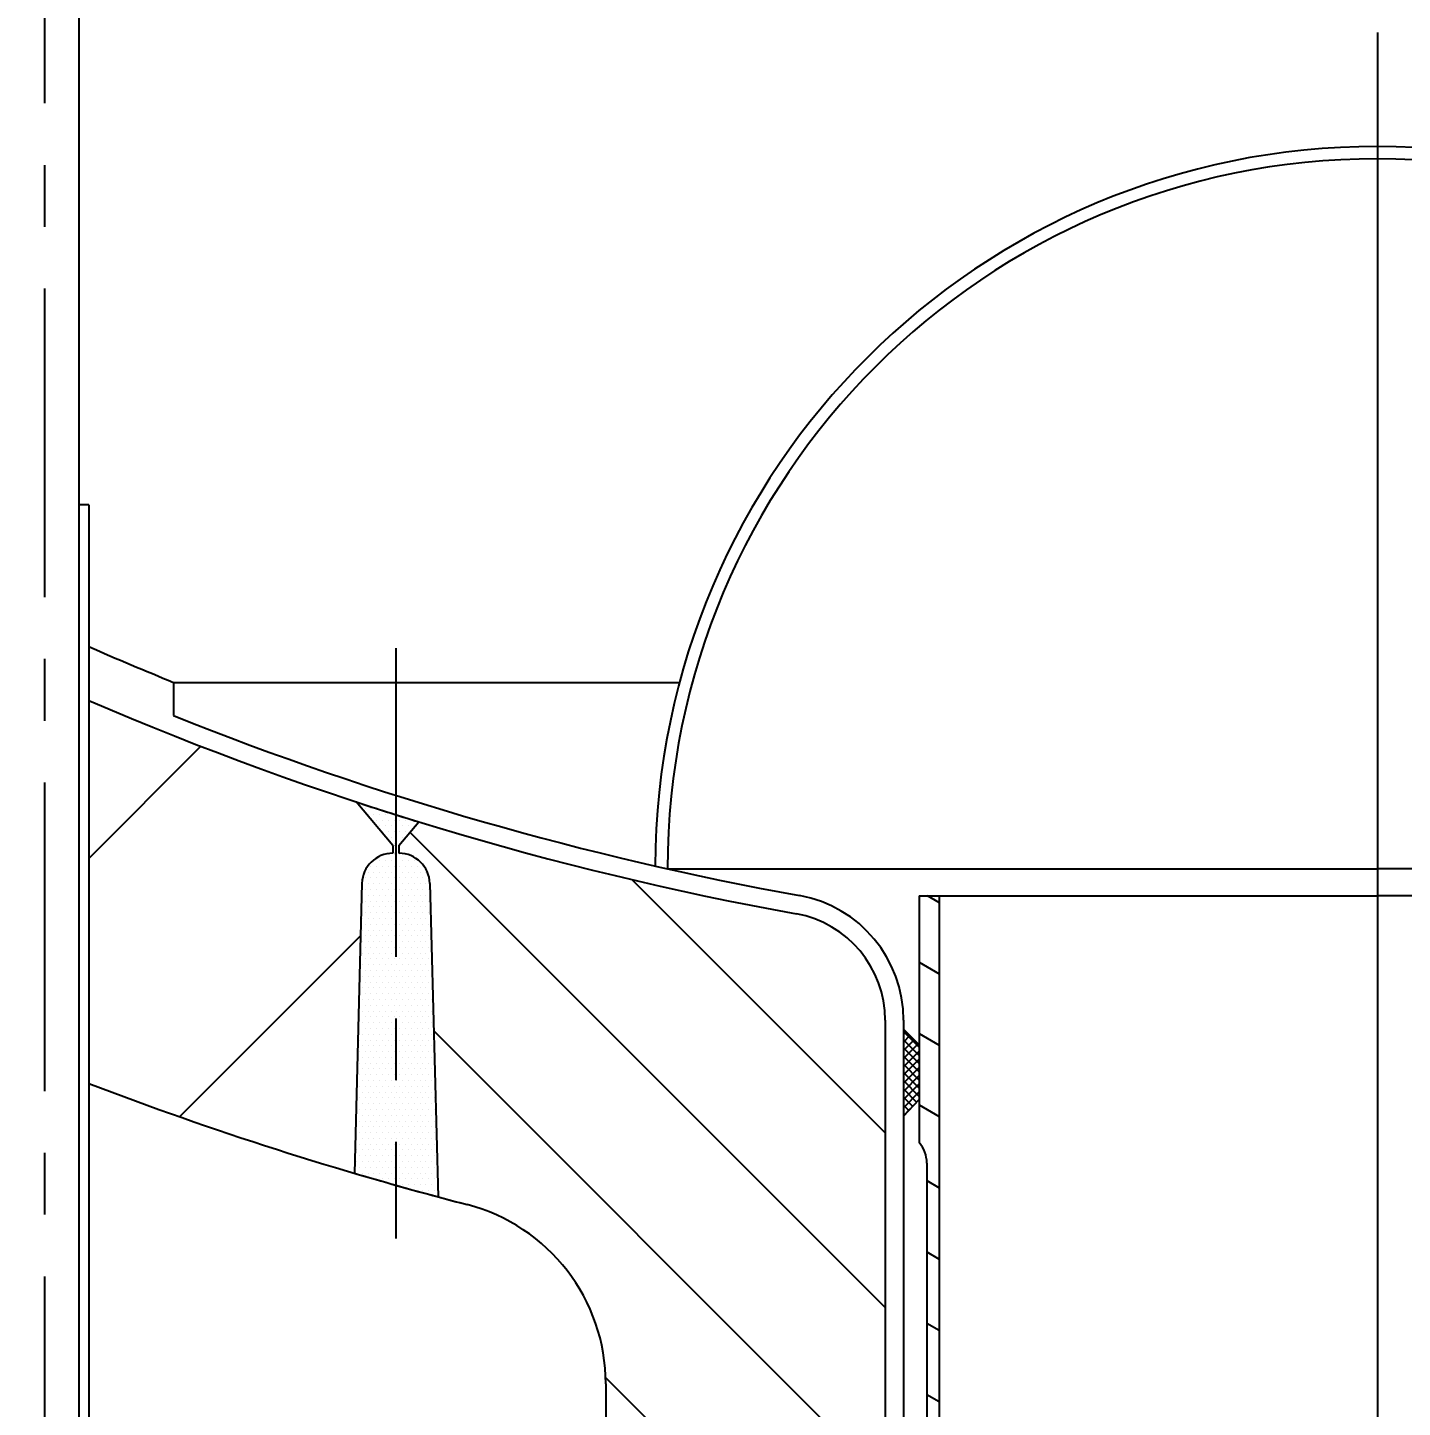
# Model space of a CAD drawing. Extents: x 2963 to 8481, y 2091 to 3069.
# Drawn here: x 3161.47 to 3183.74, y 2374.07 to 2396.42 of the extents above; entities that cross this region are included whole.
import ezdxf

# ---------------------------------------------------------------- set-up
doc = ezdxf.new("R2010")
doc.units = 0
doc.header["$LTSCALE"] = 20
doc.header["$MEASUREMENT"] = 0
doc.linetypes.add('CENTER', pattern=[2, 1.25, -0.25, 0.25, -0.25])
doc.layers.get('0').update_dxf_attribs({"linetype": 'CONTINUOUS'})
for name, color, linetype in [('中心线', 1, 'CENTER'), ('粗实线', 7, 'CONTINUOUS'), ('细实线', 3, 'CONTINUOUS')]:
    doc.layers.add(name, color=color, linetype=linetype)
doc.styles.add('HZ', font='romans.shx', dxfattribs={"width": 0.667, "bigfont": 'hztxt.shx'})
doc.styles.get("Standard").update_dxf_attribs({"font": 'TXT.SHX'})
doc.dimstyles.get("Standard").update_dxf_attribs({"dimtxt": 0.18, "dimasz": 0.18, "dimexe": 0.18, "dimexo": 0.0625, "dimgap": 0.09, "dimtad": 0, "dimtih": 1, "dimtoh": 1, "dimdec": 4, "dimzin": 0, "dimdsep": 46, "dimtxsty": 'Standard', "dimcen": 0.09, "dimadec": 0, "dimazin": 0, "dimtfac": 1, "dimtdec": 4, "dimtofl": 0, "dimtmove": 0, "dimatfit": 3, "dimfxl": 0, "dimtolj": 1, "dimtzin": 0, "dimarcsym": 0})

# ---------------------------------------------------------------- blocks, each defined once
blk = doc.blocks.new('*X0')
at = {"color": 0}
for p, q in [((589.27, -182.36), (594.27, -177.36)), ((594.27, -180.62), (592.23, -178.57)), ((594.27, -177.96), (593.54, -177.23)), ((589.27, -185.01), (594.27, -180.01)), ((589.27, -187.66), (594.27, -182.66)), ((594.27, -185.92), (589.61, -181.25)), ((594.27, -183.27), (590.92, -179.91)), ((594.27, -188.57), (589.27, -183.57)), ((589.27, -190.31), (594.27, -185.31)), ((594.27, -191.22), (589.27, -186.22)), ((589.27, -192.96), (594.27, -187.96)), ((594.27, -193.87), (589.27, -188.87)), ((589.27, -195.61), (594.27, -190.61)), ((594.27, -196.53), (589.27, -191.53)), ((589.27, -198.27), (594.27, -193.27)), ((594.27, -199.18), (589.27, -194.18)), ((590.07, -200.12), (594.27, -195.92)), ((594.27, -201.83), (589.27, -196.83)), ((591.34, -201.5), (594.27, -198.57)), ((594.27, -204.48), (592.01, -202.21)), ((592.62, -202.87), (594.27, -201.22)), ((593.9, -204.25), (594.27, -203.87))]:
    blk.add_line(p, q, dxfattribs=at)
blk = doc.blocks.new('*X1')
at = {"color": 0}
for p, q in [((760.3125, -106.875), (760.3125, -106.875)), ((762.1875, -106.875), (762.1875, -106.875)), ((764.0625, -106.875), (764.0625, -106.875)), ((765.9375, -106.875), (765.9375, -106.875)), ((766.875, -105), (766.875, -105)), ((767.8125, -106.875), (767.8125, -106.875)), ((768.75, -105), (768.75, -105)), ((752.8125, -110.625), (752.8125, -110.625)), ((753.75, -108.75), (753.75, -108.75)), ((754.6875, -110.625), (754.6875, -110.625)), ((755.625, -108.75), (755.625, -108.75)), ((756.5625, -110.625), (756.5625, -110.625)), ((757.5, -108.75), (757.5, -108.75)), ((758.4375, -110.625), (758.4375, -110.625)), ((759.375, -108.75), (759.375, -108.75)), ((760.3125, -110.625), (760.3125, -110.625)), ((761.25, -108.75), (761.25, -108.75)), ((762.1875, -110.625), (762.1875, -110.625)), ((763.125, -108.75), (763.125, -108.75)), ((764.0625, -110.625), (764.0625, -110.625)), ((765, -108.75), (765, -108.75)), ((755.625, -112.5), (755.625, -112.5)), ((756.5625, -114.375), (756.5625, -114.375)), ((757.5, -112.5), (757.5, -112.5)), ((758.4375, -114.375), (758.4375, -114.375)), ((759.375, -112.5), (759.375, -112.5)), ((760.3125, -114.375), (760.3125, -114.375)), ((761.25, -112.5), (761.25, -112.5)), ((763.125, -112.5), (763.125, -112.5)), ((755.625, -120), (755.625, -120)), ((757.5, -116.25), (757.5, -116.25)), ((757.5, -120), (757.5, -120)), ((759.375, -116.25), (759.375, -116.25)), ((759.375, -120), (759.375, -120)), ((761.25, -120), (761.25, -120)), ((750, -123.75), (750, -123.75)), ((751.875, -123.75), (751.875, -123.75)), ((752.8125, -121.875), (752.8125, -121.875)), ((753.75, -123.75), (753.75, -123.75)), ((754.6875, -121.875), (754.6875, -121.875)), ((755.625, -123.75), (755.625, -123.75)), ((756.5625, -121.875), (756.5625, -121.875)), ((757.5, -123.75), (757.5, -123.75)), ((758.4375, -121.875), (758.4375, -121.875)), ((759.375, -123.75), (759.375, -123.75)), ((760.3125, -121.875), (760.3125, -121.875)), ((761.25, -123.75), (761.25, -123.75)), ((762.1875, -121.875), (762.1875, -121.875)), ((763.125, -123.75), (763.125, -123.75)), ((764.0625, -121.875), (764.0625, -121.875)), ((765, -123.75), (765, -123.75)), ((765.9375, -121.875), (765.9375, -121.875)), ((766.875, -123.75), (766.875, -123.75)), ((748.125, -127.5), (748.125, -127.5)), ((749.0625, -125.625), (749.0625, -125.625)), ((749.0625, -129.375), (749.0625, -129.375)), ((750, -127.5), (750, -127.5)), ((750.9375, -125.625), (750.9375, -125.625)), ((750.9375, -129.375), (750.9375, -129.375)), ((751.875, -127.5), (751.875, -127.5)), ((752.8125, -125.625), (752.8125, -125.625)), ((752.8125, -129.375), (752.8125, -129.375)), ((753.75, -127.5), (753.75, -127.5)), ((754.6875, -125.625), (754.6875, -125.625)), ((754.6875, -129.375), (754.6875, -129.375)), ((755.625, -127.5), (755.625, -127.5)), ((756.5625, -125.625), (756.5625, -125.625)), ((756.5625, -129.375), (756.5625, -129.375)), ((757.5, -127.5), (757.5, -127.5)), ((758.4375, -125.625), (758.4375, -125.625)), ((758.4375, -129.375), (758.4375, -129.375)), ((759.375, -127.5), (759.375, -127.5)), ((760.3125, -125.625), (760.3125, -125.625)), ((760.3125, -129.375), (760.3125, -129.375)), ((761.25, -127.5), (761.25, -127.5)), ((762.1875, -125.625), (762.1875, -125.625)), ((762.1875, -129.375), (762.1875, -129.375)), ((763.125, -127.5), (763.125, -127.5)), ((764.0625, -125.625), (764.0625, -125.625)), ((764.0625, -129.375), (764.0625, -129.375)), ((765, -127.5), (765, -127.5)), ((765.9375, -125.625), (765.9375, -125.625)), ((765.9375, -129.375), (765.9375, -129.375)), ((766.875, -127.5), (766.875, -127.5)), ((767.8125, -125.625), (767.8125, -125.625)), ((767.8125, -129.375), (767.8125, -129.375)), ((768.75, -127.5), (768.75, -127.5)), ((769.6875, -129.375), (769.6875, -129.375)), ((748.125, -131.25), (748.125, -131.25)), ((749.0625, -133.125), (749.0625, -133.125)), ((750, -131.25), (750, -131.25)), ((750.9375, -133.125), (750.9375, -133.125)), ((751.875, -131.25), (751.875, -131.25)), ((752.8125, -133.125), (752.8125, -133.125)), ((753.75, -131.25), (753.75, -131.25)), ((754.6875, -133.125), (754.6875, -133.125)), ((755.625, -131.25), (755.625, -131.25)), ((756.5625, -133.125), (756.5625, -133.125)), ((757.5, -131.25), (757.5, -131.25)), ((758.4375, -133.125), (758.4375, -133.125)), ((759.375, -131.25), (759.375, -131.25)), ((760.3125, -133.125), (760.3125, -133.125)), ((761.25, -131.25), (761.25, -131.25)), ((762.1875, -133.125), (762.1875, -133.125)), ((763.125, -131.25), (763.125, -131.25)), ((764.0625, -133.125), (764.0625, -133.125)), ((765, -131.25), (765, -131.25)), ((765.9375, -133.125), (765.9375, -133.125)), ((766.875, -131.25), (766.875, -131.25)), ((767.8125, -133.125), (767.8125, -133.125)), ((768.75, -131.25), (768.75, -131.25)), ((769.6875, -133.125), (769.6875, -133.125)), ((748.125, -135), (748.125, -135)), ((749.0625, -136.875), (749.0625, -136.875)), ((750, -135), (750, -135)), ((750.9375, -136.875), (750.9375, -136.875)), ((751.875, -135), (751.875, -135)), ((752.8125, -136.875), (752.8125, -136.875)), ((753.75, -135), (753.75, -135)), ((754.6875, -136.875), (754.6875, -136.875)), ((755.625, -135), (755.625, -135)), ((756.5625, -136.875), (756.5625, -136.875)), ((757.5, -135), (757.5, -135)), ((758.4375, -136.875), (758.4375, -136.875)), ((759.375, -135), (759.375, -135)), ((760.3125, -136.875), (760.3125, -136.875)), ((761.25, -135), (761.25, -135)), ((762.1875, -136.875), (762.1875, -136.875)), ((763.125, -135), (763.125, -135)), ((764.0625, -136.875), (764.0625, -136.875)), ((765, -135), (765, -135)), ((765.9375, -136.875), (765.9375, -136.875)), ((766.875, -135), (766.875, -135)), ((767.8125, -136.875), (767.8125, -136.875)), ((768.75, -135), (768.75, -135)), ((769.6875, -136.875), (769.6875, -136.875)), ((748.125, -138.75), (748.125, -138.75)), ((748.125, -142.5), (748.125, -142.5)), ((749.0625, -140.625), (749.0625, -140.625)), ((750, -138.75), (750, -138.75)), ((750, -142.5), (750, -142.5)), ((750.9375, -140.625), (750.9375, -140.625)), ((751.875, -138.75), (751.875, -138.75)), ((751.875, -142.5), (751.875, -142.5)), ((752.8125, -140.625), (752.8125, -140.625)), ((753.75, -138.75), (753.75, -138.75)), ((753.75, -142.5), (753.75, -142.5)), ((754.6875, -140.625), (754.6875, -140.625)), ((755.625, -138.75), (755.625, -138.75)), ((755.625, -142.5), (755.625, -142.5)), ((756.5625, -140.625), (756.5625, -140.625)), ((757.5, -138.75), (757.5, -138.75)), ((757.5, -142.5), (757.5, -142.5)), ((758.4375, -140.625), (758.4375, -140.625)), ((759.375, -138.75), (759.375, -138.75)), ((759.375, -142.5), (759.375, -142.5)), ((760.3125, -140.625), (760.3125, -140.625)), ((761.25, -138.75), (761.25, -138.75)), ((761.25, -142.5), (761.25, -142.5)), ((762.1875, -140.625), (762.1875, -140.625)), ((763.125, -138.75), (763.125, -138.75)), ((763.125, -142.5), (763.125, -142.5)), ((764.0625, -140.625), (764.0625, -140.625)), ((765, -138.75), (765, -138.75)), ((765, -142.5), (765, -142.5)), ((765.9375, -140.625), (765.9375, -140.625)), ((766.875, -138.75), (766.875, -138.75)), ((766.875, -142.5), (766.875, -142.5)), ((767.8125, -140.625), (767.8125, -140.625)), ((768.75, -138.75), (768.75, -138.75)), ((768.75, -142.5), (768.75, -142.5)), ((769.6875, -140.625), (769.6875, -140.625)), ((748.125, -146.25), (748.125, -146.25)), ((749.0625, -144.375), (749.0625, -144.375)), ((750, -146.25), (750, -146.25)), ((750.9375, -144.375), (750.9375, -144.375)), ((751.875, -146.25), (751.875, -146.25)), ((752.8125, -144.375), (752.8125, -144.375)), ((753.75, -146.25), (753.75, -146.25)), ((754.6875, -144.375), (754.6875, -144.375)), ((755.625, -146.25), (755.625, -146.25)), ((756.5625, -144.375), (756.5625, -144.375)), ((757.5, -146.25), (757.5, -146.25)), ((758.4375, -144.375), (758.4375, -144.375)), ((759.375, -146.25), (759.375, -146.25)), ((760.3125, -144.375), (760.3125, -144.375)), ((761.25, -146.25), (761.25, -146.25)), ((762.1875, -144.375), (762.1875, -144.375)), ((763.125, -146.25), (763.125, -146.25)), ((764.0625, -144.375), (764.0625, -144.375)), ((765, -146.25), (765, -146.25)), ((765.9375, -144.375), (765.9375, -144.375)), ((766.875, -146.25), (766.875, -146.25)), ((767.8125, -144.375), (767.8125, -144.375)), ((768.75, -146.25), (768.75, -146.25)), ((769.6875, -144.375), (769.6875, -144.375)), ((747.1875, -151.875), (747.1875, -151.875)), ((748.125, -150), (748.125, -150)), ((749.0625, -148.125), (749.0625, -148.125)), ((749.0625, -151.875), (749.0625, -151.875)), ((750, -150), (750, -150)), ((750.9375, -148.125), (750.9375, -148.125)), ((750.9375, -151.875), (750.9375, -151.875)), ((751.875, -150), (751.875, -150)), ((752.8125, -148.125), (752.8125, -148.125)), ((752.8125, -151.875), (752.8125, -151.875)), ((753.75, -150), (753.75, -150)), ((754.6875, -148.125), (754.6875, -148.125)), ((754.6875, -151.875), (754.6875, -151.875)), ((755.625, -150), (755.625, -150)), ((756.5625, -148.125), (756.5625, -148.125)), ((756.5625, -151.875), (756.5625, -151.875)), ((757.5, -150), (757.5, -150)), ((758.4375, -148.125), (758.4375, -148.125)), ((758.4375, -151.875), (758.4375, -151.875)), ((759.375, -150), (759.375, -150)), ((760.3125, -148.125), (760.3125, -148.125)), ((760.3125, -151.875), (760.3125, -151.875)), ((761.25, -150), (761.25, -150)), ((762.1875, -148.125), (762.1875, -148.125)), ((762.1875, -151.875), (762.1875, -151.875)), ((763.125, -150), (763.125, -150)), ((764.0625, -148.125), (764.0625, -148.125)), ((764.0625, -151.875), (764.0625, -151.875)), ((765, -150), (765, -150)), ((765.9375, -148.125), (765.9375, -148.125)), ((765.9375, -151.875), (765.9375, -151.875)), ((766.875, -150), (766.875, -150)), ((767.8125, -148.125), (767.8125, -148.125)), ((767.8125, -151.875), (767.8125, -151.875)), ((768.75, -150), (768.75, -150)), ((769.6875, -148.125), (769.6875, -148.125)), ((769.6875, -151.875), (769.6875, -151.875)), ((747.1875, -155.625), (747.1875, -155.625)), ((748.125, -153.75), (748.125, -153.75)), ((749.0625, -155.625), (749.0625, -155.625)), ((750, -153.75), (750, -153.75)), ((750.9375, -155.625), (750.9375, -155.625)), ((751.875, -153.75), (751.875, -153.75)), ((752.8125, -155.625), (752.8125, -155.625)), ((753.75, -153.75), (753.75, -153.75)), ((754.6875, -155.625), (754.6875, -155.625)), ((755.625, -153.75), (755.625, -153.75)), ((756.5625, -155.625), (756.5625, -155.625)), ((757.5, -153.75), (757.5, -153.75)), ((758.4375, -155.625), (758.4375, -155.625)), ((759.375, -153.75), (759.375, -153.75)), ((760.3125, -155.625), (760.3125, -155.625)), ((761.25, -153.75), (761.25, -153.75)), ((762.1875, -155.625), (762.1875, -155.625)), ((763.125, -153.75), (763.125, -153.75)), ((764.0625, -155.625), (764.0625, -155.625)), ((765, -153.75), (765, -153.75)), ((765.9375, -155.625), (765.9375, -155.625)), ((766.875, -153.75), (766.875, -153.75)), ((767.8125, -155.625), (767.8125, -155.625)), ((768.75, -153.75), (768.75, -153.75)), ((769.6875, -155.625), (769.6875, -155.625)), ((747.1875, -159.375), (747.1875, -159.375)), ((748.125, -157.5), (748.125, -157.5)), ((749.0625, -159.375), (749.0625, -159.375)), ((750, -157.5), (750, -157.5)), ((750.9375, -159.375), (750.9375, -159.375)), ((751.875, -157.5), (751.875, -157.5)), ((752.8125, -159.375), (752.8125, -159.375)), ((753.75, -157.5), (753.75, -157.5)), ((754.6875, -159.375), (754.6875, -159.375)), ((755.625, -157.5), (755.625, -157.5)), ((756.5625, -159.375), (756.5625, -159.375)), ((757.5, -157.5), (757.5, -157.5)), ((758.4375, -159.375), (758.4375, -159.375)), ((759.375, -157.5), (759.375, -157.5)), ((760.3125, -159.375), (760.3125, -159.375)), ((761.25, -157.5), (761.25, -157.5)), ((762.1875, -159.375), (762.1875, -159.375)), ((763.125, -157.5), (763.125, -157.5)), ((764.0625, -159.375), (764.0625, -159.375)), ((765, -157.5), (765, -157.5)), ((765.9375, -159.375), (765.9375, -159.375)), ((766.875, -157.5), (766.875, -157.5)), ((767.8125, -159.375), (767.8125, -159.375)), ((768.75, -157.5), (768.75, -157.5)), ((769.6875, -159.375), (769.6875, -159.375)), ((747.1875, -163.125), (747.1875, -163.125)), ((748.125, -161.25), (748.125, -161.25)), ((748.125, -165), (748.125, -165)), ((749.0625, -163.125), (749.0625, -163.125)), ((750, -161.25), (750, -161.25)), ((750, -165), (750, -165)), ((750.9375, -163.125), (750.9375, -163.125)), ((751.875, -161.25), (751.875, -161.25)), ((751.875, -165), (751.875, -165)), ((752.8125, -163.125), (752.8125, -163.125)), ((753.75, -161.25), (753.75, -161.25)), ((753.75, -165), (753.75, -165)), ((754.6875, -163.125), (754.6875, -163.125)), ((755.625, -161.25), (755.625, -161.25)), ((755.625, -165), (755.625, -165)), ((756.5625, -163.125), (756.5625, -163.125)), ((757.5, -161.25), (757.5, -161.25)), ((757.5, -165), (757.5, -165)), ((758.4375, -163.125), (758.4375, -163.125)), ((759.375, -161.25), (759.375, -161.25)), ((759.375, -165), (759.375, -165)), ((760.3125, -163.125), (760.3125, -163.125)), ((761.25, -161.25), (761.25, -161.25)), ((761.25, -165), (761.25, -165)), ((762.1875, -163.125), (762.1875, -163.125)), ((763.125, -161.25), (763.125, -161.25)), ((763.125, -165), (763.125, -165)), ((764.0625, -163.125), (764.0625, -163.125)), ((765, -161.25), (765, -161.25)), ((765, -165), (765, -165)), ((765.9375, -163.125), (765.9375, -163.125)), ((766.875, -161.25), (766.875, -161.25)), ((766.875, -165), (766.875, -165)), ((767.8125, -163.125), (767.8125, -163.125)), ((768.75, -161.25), (768.75, -161.25)), ((768.75, -165), (768.75, -165)), ((769.6875, -163.125), (769.6875, -163.125)), ((770.625, -165), (770.625, -165)), ((747.1875, -166.875), (747.1875, -166.875)), ((748.125, -168.75), (748.125, -168.75)), ((749.0625, -166.875), (749.0625, -166.875)), ((750, -168.75), (750, -168.75)), ((750.9375, -166.875), (750.9375, -166.875)), ((751.875, -168.75), (751.875, -168.75)), ((752.8125, -166.875), (752.8125, -166.875)), ((753.75, -168.75), (753.75, -168.75)), ((754.6875, -166.875), (754.6875, -166.875)), ((755.625, -168.75), (755.625, -168.75)), ((756.5625, -166.875), (756.5625, -166.875)), ((757.5, -168.75), (757.5, -168.75)), ((758.4375, -166.875), (758.4375, -166.875)), ((759.375, -168.75), (759.375, -168.75)), ((760.3125, -166.875), (760.3125, -166.875)), ((761.25, -168.75), (761.25, -168.75)), ((762.1875, -166.875), (762.1875, -166.875)), ((763.125, -168.75), (763.125, -168.75)), ((764.0625, -166.875), (764.0625, -166.875)), ((765, -168.75), (765, -168.75)), ((765.9375, -166.875), (765.9375, -166.875)), ((766.875, -168.75), (766.875, -168.75)), ((767.8125, -166.875), (767.8125, -166.875)), ((768.75, -168.75), (768.75, -168.75)), ((769.6875, -166.875), (769.6875, -166.875)), ((770.625, -168.75), (770.625, -168.75)), ((747.1875, -170.625), (747.1875, -170.625)), ((748.125, -172.5), (748.125, -172.5)), ((749.0625, -170.625), (749.0625, -170.625)), ((750, -172.5), (750, -172.5)), ((750.9375, -170.625), (750.9375, -170.625)), ((751.875, -172.5), (751.875, -172.5)), ((752.8125, -170.625), (752.8125, -170.625)), ((753.75, -172.5), (753.75, -172.5)), ((754.6875, -170.625), (754.6875, -170.625)), ((755.625, -172.5), (755.625, -172.5)), ((756.5625, -170.625), (756.5625, -170.625)), ((757.5, -172.5), (757.5, -172.5)), ((758.4375, -170.625), (758.4375, -170.625)), ((759.375, -172.5), (759.375, -172.5)), ((760.3125, -170.625), (760.3125, -170.625)), ((761.25, -172.5), (761.25, -172.5)), ((762.1875, -170.625), (762.1875, -170.625)), ((763.125, -172.5), (763.125, -172.5)), ((764.0625, -170.625), (764.0625, -170.625)), ((765, -172.5), (765, -172.5)), ((765.9375, -170.625), (765.9375, -170.625)), ((766.875, -172.5), (766.875, -172.5)), ((767.8125, -170.625), (767.8125, -170.625)), ((768.75, -172.5), (768.75, -172.5)), ((769.6875, -170.625), (769.6875, -170.625)), ((770.625, -172.5), (770.625, -172.5)), ((747.1875, -174.375), (747.1875, -174.375)), ((747.1875, -178.125), (747.1875, -178.125)), ((748.125, -176.25), (748.125, -176.25)), ((749.0625, -174.375), (749.0625, -174.375)), ((749.0625, -178.125), (749.0625, -178.125)), ((750, -176.25), (750, -176.25)), ((750.9375, -174.375), (750.9375, -174.375)), ((750.9375, -178.125), (750.9375, -178.125)), ((751.875, -176.25), (751.875, -176.25)), ((752.8125, -174.375), (752.8125, -174.375)), ((752.8125, -178.125), (752.8125, -178.125)), ((753.75, -176.25), (753.75, -176.25)), ((754.6875, -174.375), (754.6875, -174.375)), ((754.6875, -178.125), (754.6875, -178.125)), ((755.625, -176.25), (755.625, -176.25)), ((756.5625, -174.375), (756.5625, -174.375)), ((756.5625, -178.125), (756.5625, -178.125)), ((757.5, -176.25), (757.5, -176.25)), ((758.4375, -174.375), (758.4375, -174.375)), ((758.4375, -178.125), (758.4375, -178.125)), ((759.375, -176.25), (759.375, -176.25)), ((760.3125, -174.375), (760.3125, -174.375)), ((760.3125, -178.125), (760.3125, -178.125)), ((761.25, -176.25), (761.25, -176.25)), ((762.1875, -174.375), (762.1875, -174.375)), ((762.1875, -178.125), (762.1875, -178.125)), ((763.125, -176.25), (763.125, -176.25)), ((764.0625, -174.375), (764.0625, -174.375)), ((764.0625, -178.125), (764.0625, -178.125)), ((765, -176.25), (765, -176.25)), ((765.9375, -174.375), (765.9375, -174.375)), ((765.9375, -178.125), (765.9375, -178.125)), ((766.875, -176.25), (766.875, -176.25)), ((767.8125, -174.375), (767.8125, -174.375)), ((767.8125, -178.125), (767.8125, -178.125)), ((768.75, -176.25), (768.75, -176.25)), ((769.6875, -174.375), (769.6875, -174.375)), ((769.6875, -178.125), (769.6875, -178.125)), ((770.625, -176.25), (770.625, -176.25)), ((747.1875, -181.875), (747.1875, -181.875)), ((748.125, -180), (748.125, -180)), ((749.0625, -181.875), (749.0625, -181.875)), ((750, -180), (750, -180)), ((750.9375, -181.875), (750.9375, -181.875)), ((751.875, -180), (751.875, -180)), ((752.8125, -181.875), (752.8125, -181.875)), ((753.75, -180), (753.75, -180)), ((754.6875, -181.875), (754.6875, -181.875)), ((755.625, -180), (755.625, -180)), ((756.5625, -181.875), (756.5625, -181.875)), ((757.5, -180), (757.5, -180)), ((758.4375, -181.875), (758.4375, -181.875)), ((759.375, -180), (759.375, -180)), ((760.3125, -181.875), (760.3125, -181.875)), ((761.25, -180), (761.25, -180)), ((762.1875, -181.875), (762.1875, -181.875)), ((763.125, -180), (763.125, -180)), ((764.0625, -181.875), (764.0625, -181.875)), ((765, -180), (765, -180)), ((765.9375, -181.875), (765.9375, -181.875)), ((766.875, -180), (766.875, -180)), ((767.8125, -181.875), (767.8125, -181.875)), ((768.75, -180), (768.75, -180)), ((769.6875, -181.875), (769.6875, -181.875)), ((770.625, -180), (770.625, -180)), ((747.1875, -185.625), (747.1875, -185.625)), ((748.125, -183.75), (748.125, -183.75)), ((748.125, -187.5), (748.125, -187.5)), ((749.0625, -185.625), (749.0625, -185.625)), ((750, -183.75), (750, -183.75)), ((750, -187.5), (750, -187.5)), ((750.9375, -185.625), (750.9375, -185.625)), ((751.875, -183.75), (751.875, -183.75)), ((751.875, -187.5), (751.875, -187.5)), ((752.8125, -185.625), (752.8125, -185.625)), ((753.75, -183.75), (753.75, -183.75)), ((753.75, -187.5), (753.75, -187.5)), ((754.6875, -185.625), (754.6875, -185.625)), ((755.625, -183.75), (755.625, -183.75)), ((755.625, -187.5), (755.625, -187.5)), ((756.5625, -185.625), (756.5625, -185.625)), ((757.5, -183.75), (757.5, -183.75)), ((757.5, -187.5), (757.5, -187.5)), ((758.4375, -185.625), (758.4375, -185.625)), ((759.375, -183.75), (759.375, -183.75)), ((759.375, -187.5), (759.375, -187.5)), ((760.3125, -185.625), (760.3125, -185.625)), ((761.25, -183.75), (761.25, -183.75)), ((761.25, -187.5), (761.25, -187.5)), ((762.1875, -185.625), (762.1875, -185.625)), ((763.125, -183.75), (763.125, -183.75)), ((763.125, -187.5), (763.125, -187.5)), ((764.0625, -185.625), (764.0625, -185.625)), ((765, -183.75), (765, -183.75)), ((765, -187.5), (765, -187.5)), ((765.9375, -185.625), (765.9375, -185.625)), ((766.875, -183.75), (766.875, -183.75)), ((766.875, -187.5), (766.875, -187.5)), ((767.8125, -185.625), (767.8125, -185.625)), ((768.75, -183.75), (768.75, -183.75)), ((768.75, -187.5), (768.75, -187.5)), ((769.6875, -185.625), (769.6875, -185.625)), ((770.625, -183.75), (770.625, -183.75)), ((770.625, -187.5), (770.625, -187.5)), ((746.25, -191.25), (746.25, -191.25)), ((747.1875, -189.375), (747.1875, -189.375)), ((748.125, -191.25), (748.125, -191.25)), ((749.0625, -189.375), (749.0625, -189.375)), ((750, -191.25), (750, -191.25)), ((750.9375, -189.375), (750.9375, -189.375)), ((751.875, -191.25), (751.875, -191.25)), ((752.8125, -189.375), (752.8125, -189.375)), ((753.75, -191.25), (753.75, -191.25)), ((754.6875, -189.375), (754.6875, -189.375)), ((755.625, -191.25), (755.625, -191.25)), ((756.5625, -189.375), (756.5625, -189.375)), ((757.5, -191.25), (757.5, -191.25)), ((758.4375, -189.375), (758.4375, -189.375)), ((759.375, -191.25), (759.375, -191.25)), ((760.3125, -189.375), (760.3125, -189.375)), ((761.25, -191.25), (761.25, -191.25)), ((762.1875, -189.375), (762.1875, -189.375)), ((763.125, -191.25), (763.125, -191.25)), ((764.0625, -189.375), (764.0625, -189.375)), ((765, -191.25), (765, -191.25)), ((765.9375, -189.375), (765.9375, -189.375)), ((766.875, -191.25), (766.875, -191.25)), ((767.8125, -189.375), (767.8125, -189.375)), ((768.75, -191.25), (768.75, -191.25)), ((769.6875, -189.375), (769.6875, -189.375)), ((770.625, -191.25), (770.625, -191.25)), ((746.25, -195), (746.25, -195)), ((747.1875, -193.125), (747.1875, -193.125)), ((748.125, -195), (748.125, -195)), ((749.0625, -193.125), (749.0625, -193.125)), ((750, -195), (750, -195)), ((750.9375, -193.125), (750.9375, -193.125)), ((751.875, -195), (751.875, -195)), ((752.8125, -193.125), (752.8125, -193.125)), ((753.75, -195), (753.75, -195)), ((754.6875, -193.125), (754.6875, -193.125)), ((755.625, -195), (755.625, -195)), ((756.5625, -193.125), (756.5625, -193.125)), ((757.5, -195), (757.5, -195)), ((758.4375, -193.125), (758.4375, -193.125)), ((759.375, -195), (759.375, -195)), ((760.3125, -193.125), (760.3125, -193.125)), ((761.25, -195), (761.25, -195)), ((762.1875, -193.125), (762.1875, -193.125)), ((763.125, -195), (763.125, -195)), ((764.0625, -193.125), (764.0625, -193.125)), ((765, -195), (765, -195)), ((765.9375, -193.125), (765.9375, -193.125)), ((766.875, -195), (766.875, -195)), ((767.8125, -193.125), (767.8125, -193.125)), ((768.75, -195), (768.75, -195)), ((769.6875, -193.125), (769.6875, -193.125)), ((770.625, -195), (770.625, -195)), ((746.25, -198.75), (746.25, -198.75)), ((747.1875, -196.875), (747.1875, -196.875)), ((747.1875, -200.625), (747.1875, -200.625)), ((748.125, -198.75), (748.125, -198.75)), ((749.0625, -196.875), (749.0625, -196.875)), ((749.0625, -200.625), (749.0625, -200.625)), ((750, -198.75), (750, -198.75)), ((750.9375, -196.875), (750.9375, -196.875)), ((750.9375, -200.625), (750.9375, -200.625)), ((751.875, -198.75), (751.875, -198.75)), ((752.8125, -196.875), (752.8125, -196.875)), ((752.8125, -200.625), (752.8125, -200.625)), ((753.75, -198.75), (753.75, -198.75)), ((754.6875, -196.875), (754.6875, -196.875)), ((754.6875, -200.625), (754.6875, -200.625)), ((755.625, -198.75), (755.625, -198.75)), ((756.5625, -196.875), (756.5625, -196.875)), ((756.5625, -200.625), (756.5625, -200.625)), ((757.5, -198.75), (757.5, -198.75)), ((758.4375, -196.875), (758.4375, -196.875)), ((758.4375, -200.625), (758.4375, -200.625)), ((759.375, -198.75), (759.375, -198.75)), ((760.3125, -196.875), (760.3125, -196.875)), ((760.3125, -200.625), (760.3125, -200.625)), ((761.25, -198.75), (761.25, -198.75)), ((762.1875, -196.875), (762.1875, -196.875)), ((762.1875, -200.625), (762.1875, -200.625)), ((763.125, -198.75), (763.125, -198.75)), ((764.0625, -196.875), (764.0625, -196.875)), ((764.0625, -200.625), (764.0625, -200.625)), ((765, -198.75), (765, -198.75)), ((765.9375, -196.875), (765.9375, -196.875)), ((765.9375, -200.625), (765.9375, -200.625)), ((766.875, -198.75), (766.875, -198.75)), ((767.8125, -196.875), (767.8125, -196.875)), ((767.8125, -200.625), (767.8125, -200.625)), ((768.75, -198.75), (768.75, -198.75)), ((769.6875, -196.875), (769.6875, -196.875)), ((769.6875, -200.625), (769.6875, -200.625)), ((770.625, -198.75), (770.625, -198.75)), ((771.5625, -200.625), (771.5625, -200.625)), ((746.25, -202.5), (746.25, -202.5)), ((747.1875, -204.375), (747.1875, -204.375)), ((748.125, -202.5), (748.125, -202.5)), ((749.0625, -204.375), (749.0625, -204.375)), ((750, -202.5), (750, -202.5)), ((750.9375, -204.375), (750.9375, -204.375)), ((751.875, -202.5), (751.875, -202.5)), ((752.8125, -204.375), (752.8125, -204.375)), ((753.75, -202.5), (753.75, -202.5)), ((754.6875, -204.375), (754.6875, -204.375)), ((755.625, -202.5), (755.625, -202.5)), ((756.5625, -204.375), (756.5625, -204.375)), ((757.5, -202.5), (757.5, -202.5)), ((758.4375, -204.375), (758.4375, -204.375)), ((759.375, -202.5), (759.375, -202.5)), ((760.3125, -204.375), (760.3125, -204.375)), ((761.25, -202.5), (761.25, -202.5)), ((762.1875, -204.375), (762.1875, -204.375)), ((763.125, -202.5), (763.125, -202.5)), ((764.0625, -204.375), (764.0625, -204.375)), ((765, -202.5), (765, -202.5)), ((765.9375, -204.375), (765.9375, -204.375)), ((766.875, -202.5), (766.875, -202.5)), ((767.8125, -204.375), (767.8125, -204.375)), ((768.75, -202.5), (768.75, -202.5)), ((769.6875, -204.375), (769.6875, -204.375)), ((770.625, -202.5), (770.625, -202.5)), ((771.5625, -204.375), (771.5625, -204.375)), ((746.25, -206.25), (746.25, -206.25)), ((746.25, -210), (746.25, -210)), ((747.1875, -208.125), (747.1875, -208.125)), ((748.125, -206.25), (748.125, -206.25)), ((748.125, -210), (748.125, -210)), ((749.0625, -208.125), (749.0625, -208.125)), ((750, -206.25), (750, -206.25)), ((750, -210), (750, -210)), ((750.9375, -208.125), (750.9375, -208.125)), ((751.875, -206.25), (751.875, -206.25)), ((751.875, -210), (751.875, -210)), ((752.8125, -208.125), (752.8125, -208.125)), ((753.75, -206.25), (753.75, -206.25)), ((753.75, -210), (753.75, -210)), ((754.6875, -208.125), (754.6875, -208.125)), ((755.625, -206.25), (755.625, -206.25)), ((755.625, -210), (755.625, -210)), ((756.5625, -208.125), (756.5625, -208.125)), ((757.5, -206.25), (757.5, -206.25)), ((757.5, -210), (757.5, -210)), ((758.4375, -208.125), (758.4375, -208.125)), ((759.375, -206.25), (759.375, -206.25)), ((759.375, -210), (759.375, -210)), ((760.3125, -208.125), (760.3125, -208.125)), ((761.25, -206.25), (761.25, -206.25)), ((761.25, -210), (761.25, -210)), ((762.1875, -208.125), (762.1875, -208.125)), ((763.125, -206.25), (763.125, -206.25)), ((763.125, -210), (763.125, -210)), ((764.0625, -208.125), (764.0625, -208.125)), ((765, -206.25), (765, -206.25)), ((765, -210), (765, -210)), ((765.9375, -208.125), (765.9375, -208.125)), ((766.875, -206.25), (766.875, -206.25)), ((766.875, -210), (766.875, -210)), ((767.8125, -208.125), (767.8125, -208.125)), ((768.75, -206.25), (768.75, -206.25)), ((768.75, -210), (768.75, -210)), ((769.6875, -208.125), (769.6875, -208.125)), ((770.625, -206.25), (770.625, -206.25)), ((770.625, -210), (770.625, -210)), ((771.5625, -208.125), (771.5625, -208.125)), ((746.25, -213.75), (746.25, -213.75)), ((747.1875, -211.875), (747.1875, -211.875)), ((748.125, -213.75), (748.125, -213.75)), ((749.0625, -211.875), (749.0625, -211.875)), ((750, -213.75), (750, -213.75)), ((750.9375, -211.875), (750.9375, -211.875)), ((751.875, -213.75), (751.875, -213.75)), ((752.8125, -211.875), (752.8125, -211.875)), ((753.75, -213.75), (753.75, -213.75)), ((754.6875, -211.875), (754.6875, -211.875)), ((755.625, -213.75), (755.625, -213.75)), ((756.5625, -211.875), (756.5625, -211.875)), ((757.5, -213.75), (757.5, -213.75)), ((758.4375, -211.875), (758.4375, -211.875)), ((759.375, -213.75), (759.375, -213.75)), ((760.3125, -211.875), (760.3125, -211.875)), ((761.25, -213.75), (761.25, -213.75)), ((762.1875, -211.875), (762.1875, -211.875)), ((763.125, -213.75), (763.125, -213.75)), ((764.0625, -211.875), (764.0625, -211.875)), ((765, -213.75), (765, -213.75)), ((765.9375, -211.875), (765.9375, -211.875)), ((766.875, -213.75), (766.875, -213.75)), ((767.8125, -211.875), (767.8125, -211.875)), ((768.75, -213.75), (768.75, -213.75)), ((769.6875, -211.875), (769.6875, -211.875)), ((770.625, -213.75), (770.625, -213.75)), ((771.5625, -211.875), (771.5625, -211.875)), ((746.25, -217.5), (746.25, -217.5)), ((747.1875, -215.625), (747.1875, -215.625)), ((748.125, -217.5), (748.125, -217.5)), ((749.0625, -215.625), (749.0625, -215.625)), ((750, -217.5), (750, -217.5)), ((750.9375, -215.625), (750.9375, -215.625)), ((751.875, -217.5), (751.875, -217.5)), ((752.8125, -215.625), (752.8125, -215.625)), ((753.75, -217.5), (753.75, -217.5)), ((754.6875, -215.625), (754.6875, -215.625)), ((755.625, -217.5), (755.625, -217.5)), ((756.5625, -215.625), (756.5625, -215.625)), ((757.5, -217.5), (757.5, -217.5)), ((758.4375, -215.625), (758.4375, -215.625)), ((759.375, -217.5), (759.375, -217.5)), ((760.3125, -215.625), (760.3125, -215.625)), ((761.25, -217.5), (761.25, -217.5)), ((762.1875, -215.625), (762.1875, -215.625)), ((763.125, -217.5), (763.125, -217.5)), ((764.0625, -215.625), (764.0625, -215.625)), ((765, -217.5), (765, -217.5)), ((765.9375, -215.625), (765.9375, -215.625)), ((766.875, -217.5), (766.875, -217.5)), ((767.8125, -215.625), (767.8125, -215.625)), ((768.75, -217.5), (768.75, -217.5)), ((769.6875, -215.625), (769.6875, -215.625)), ((770.625, -217.5), (770.625, -217.5)), ((771.5625, -215.625), (771.5625, -215.625)), ((746.25, -221.25), (746.25, -221.25)), ((747.1875, -219.375), (747.1875, -219.375)), ((747.1875, -223.125), (747.1875, -223.125)), ((748.125, -221.25), (748.125, -221.25)), ((749.0625, -219.375), (749.0625, -219.375)), ((749.0625, -223.125), (749.0625, -223.125)), ((750, -221.25), (750, -221.25)), ((750.9375, -219.375), (750.9375, -219.375)), ((750.9375, -223.125), (750.9375, -223.125)), ((751.875, -221.25), (751.875, -221.25)), ((752.8125, -219.375), (752.8125, -219.375)), ((752.8125, -223.125), (752.8125, -223.125)), ((753.75, -221.25), (753.75, -221.25)), ((754.6875, -219.375), (754.6875, -219.375)), ((754.6875, -223.125), (754.6875, -223.125)), ((755.625, -221.25), (755.625, -221.25)), ((756.5625, -219.375), (756.5625, -219.375)), ((756.5625, -223.125), (756.5625, -223.125)), ((757.5, -221.25), (757.5, -221.25)), ((758.4375, -219.375), (758.4375, -219.375)), ((758.4375, -223.125), (758.4375, -223.125)), ((759.375, -221.25), (759.375, -221.25)), ((760.3125, -219.375), (760.3125, -219.375)), ((760.3125, -223.125), (760.3125, -223.125)), ((761.25, -221.25), (761.25, -221.25)), ((762.1875, -219.375), (762.1875, -219.375)), ((762.1875, -223.125), (762.1875, -223.125)), ((763.125, -221.25), (763.125, -221.25)), ((764.0625, -219.375), (764.0625, -219.375)), ((764.0625, -223.125), (764.0625, -223.125)), ((765, -221.25), (765, -221.25)), ((765.9375, -219.375), (765.9375, -219.375)), ((765.9375, -223.125), (765.9375, -223.125)), ((766.875, -221.25), (766.875, -221.25)), ((767.8125, -219.375), (767.8125, -219.375)), ((767.8125, -223.125), (767.8125, -223.125)), ((768.75, -221.25), (768.75, -221.25)), ((769.6875, -219.375), (769.6875, -219.375)), ((769.6875, -223.125), (769.6875, -223.125)), ((770.625, -221.25), (770.625, -221.25)), ((771.5625, -219.375), (771.5625, -219.375)), ((771.5625, -223.125), (771.5625, -223.125)), ((745.3125, -226.875), (745.3125, -226.875)), ((746.25, -225), (746.25, -225)), ((747.1875, -226.875), (747.1875, -226.875)), ((748.125, -225), (748.125, -225)), ((749.0625, -226.875), (749.0625, -226.875)), ((750, -225), (750, -225)), ((750.9375, -226.875), (750.9375, -226.875)), ((751.875, -225), (751.875, -225)), ((752.8125, -226.875), (752.8125, -226.875)), ((753.75, -225), (753.75, -225)), ((754.6875, -226.875), (754.6875, -226.875)), ((755.625, -225), (755.625, -225)), ((756.5625, -226.875), (756.5625, -226.875)), ((757.5, -225), (757.5, -225)), ((758.4375, -226.875), (758.4375, -226.875)), ((759.375, -225), (759.375, -225)), ((761.25, -225), (761.25, -225)), ((763.125, -225), (763.125, -225)), ((765, -225), (765, -225)), ((745.3125, -230.625), (745.3125, -230.625)), ((746.25, -228.75), (746.25, -228.75)), ((748.125, -228.75), (748.125, -228.75)), ((750, -228.75), (750, -228.75)), ((751.875, -228.75), (751.875, -228.75))]:
    blk.add_line(p, q, dxfattribs=at)
blk = doc.blocks.new('*X13')
at = {"color": 0}
for p, q in [((2530.044, 2382.966), (2531.861, 2384.783)), ((2531.516, 2378.781), (2534.447, 2381.712))]:
    blk.add_line(p, q, dxfattribs=at)
blk = doc.blocks.new('*X36')
at = {"color": 0}
for p, q in [((2542.944, 2375.69), (2535.248, 2383.387)), ((2542.944, 2378.519), (2538.84, 2382.623)), ((2542.944, 2372.862), (2535.632, 2380.175)), ((2542.944, 2370.034), (2538.417, 2374.56)), ((2542.944, 2367.205), (2538.419, 2371.73)), ((2542.944, 2364.377), (2539.577, 2367.744))]:
    blk.add_line(p, q, dxfattribs=at)
blk = doc.blocks.new('*X43')
at = {"color": 0}
for p, q in [((2543.627, 2382.363), (2543.819, 2382.252)), ((2558.019, 2382.136), (2558.344, 2381.948)), ((2543.494, 2381.284), (2543.819, 2381.097)), ((2558.019, 2380.981), (2558.344, 2380.794)), ((2543.494, 2380.13), (2543.819, 2379.942)), ((2558.019, 2379.827), (2558.344, 2379.639)), ((2543.494, 2378.975), (2543.819, 2378.787)), ((2558.019, 2378.672), (2558.344, 2378.484)), ((2543.619, 2377.748), (2543.819, 2377.633)), ((2558.019, 2377.517), (2558.219, 2377.402)), ((2543.619, 2376.594), (2543.819, 2376.478)), ((2558.019, 2376.363), (2558.219, 2376.247)), ((2543.619, 2375.439), (2543.819, 2375.323)), ((2558.019, 2375.208), (2558.219, 2375.092)), ((2543.619, 2374.284), (2543.819, 2374.169)), ((2558.019, 2374.053), (2558.219, 2373.938)), ((2543.619, 2373.129), (2543.819, 2373.014)), ((2558.019, 2372.898), (2558.219, 2372.783)), ((2543.619, 2371.975), (2543.819, 2371.859)), ((2558.019, 2371.744), (2558.219, 2371.628)), ((2543.619, 2370.82), (2543.819, 2370.705)), ((2558.019, 2370.589), (2558.219, 2370.474)), ((2543.619, 2369.665), (2543.819, 2369.55)), ((2558.019, 2369.434), (2558.219, 2369.319)), ((2543.619, 2368.511), (2543.819, 2368.395)), ((2558.019, 2368.28), (2558.219, 2368.164)), ((2543.619, 2367.356), (2543.819, 2367.24)), ((2558.019, 2367.125), (2558.219, 2367.009)), ((2543.619, 2366.201), (2543.819, 2366.086)), ((2558.019, 2365.97), (2558.219, 2365.855)), ((2543.619, 2365.047), (2543.819, 2364.931)), ((2558.019, 2364.816), (2558.219, 2364.7)), ((2543.619, 2363.892), (2543.819, 2363.776)), ((2558.019, 2363.661), (2558.219, 2363.545)), ((2543.619, 2362.737), (2543.819, 2362.622)), ((2558.019, 2362.506), (2558.219, 2362.391)), ((2543.619, 2361.582), (2543.819, 2361.467)), ((2558.019, 2361.351), (2558.219, 2361.236))]:
    blk.add_line(p, q, dxfattribs=at)
blk = doc.blocks.new('*D81')
at = {"layer": '细实线', "color": 3, "lineweight": -2}
for p, q in [((3183.34, 2956.773), (3060.131, 2956.773)), ((3062.131, 2953.273), (3062.131, 2355.723)), ((3118.873, 2352.223), (3060.131, 2352.223))]:
    blk.add_line(p, q, dxfattribs=at)
at = {"layer": '细实线', "color": 3}
for points in [[(3061.548, 2953.273), (3062.715, 2953.273), (3062.131, 2956.773)], [(3061.548, 2355.723), (3062.715, 2355.723), (3062.131, 2352.223)]]:
    blk.add_solid(points, dxfattribs=at)
at = {"layer": '细实线', "color": 3, "insert": (3058.831, 2675.754), "char_height": 4, "attachment_point": 5, "rotation": 90, "style": 'HZ'}
blk.add_mtext('\\A1;12103%%p25', dxfattribs=at)

msp = doc.modelspace()

# ---------------------------------------------------------------- linework, layer by layer
at = {"layer": '中心线', "ltscale": 0.2}
for p, q in [((3161.75, 2488.1966), (3161.75, 2354.6619)), ((3167.44, 2386.3739), (3167.44, 2376.809))]:
    msp.add_line(p, q, dxfattribs=at)
at = {"layer": '中心线'}
for p, q in [((3183.34, 2396.3459), (3183.34, 2345.581)), ((3167.44, 2383.6738), (3167.44, 2383.1738))]:
    msp.add_line(p, q, dxfattribs=at)
at = {"layer": '粗实线'}
for p, q in [((3162.3025, 2481.0813), (3162.3025, 2368.0073)), ((3162.465, 2388.6933), (3162.3025, 2388.6933)), ((3162.465, 2388.6933), (3162.465, 2368.3712)), ((3163.84, 2385.8176), (3163.84, 2385.2787)), ((3163.84, 2385.8176), (3172.0364, 2385.8176)), ((3167.39, 2383.1738), (3166.796, 2383.8818)), ((3167.49, 2383.1738), (3167.8122, 2383.5578)), ((3167.39, 2383.1738), (3167.39, 2383.0488)), ((3167.49, 2383.1738), (3167.49, 2383.0488)), ((3171.84, 2382.7979), (3183.34, 2382.7979)), ((3194.84, 2382.7979), (3183.34, 2382.7979)), ((3166.8902, 2382.5619), (3166.7673, 2377.8674)), ((3167.9899, 2382.5619), (3168.1228, 2377.485)), ((3175.915, 2382.3628), (3183.34, 2382.3628)), ((3175.915, 2382.3628), (3175.915, 2379.9453)), ((3176.24, 2382.3628), (3176.24, 2359.0128)), ((3190.765, 2382.3628), (3183.34, 2382.3628)), ((3175.365, 2380.3468), (3175.365, 2363.4729)), ((3175.665, 2380.3468), (3175.665, 2363.4729)), ((3175.665, 2380.2006), (3175.915, 2379.9453)), ((3175.915, 2379.9453), (3175.915, 2379.0614)), ((3175.665, 2378.7921), (3175.915, 2379.0614)), ((3175.915, 2379.0614), (3175.915, 2378.3628)), ((3176.04, 2378.0321), (3176.04, 2359.2378)), ((3170.84, 2374.4565), (3170.84, 2370.1894))]:
    msp.add_line(p, q, dxfattribs=at)
for centre, radius, start, end in [((3183.34, 2382.7979), 11.7, 90, 179.77821), ((3183.34, 2382.7979), 11.7, 0.22179, 90), ((3183.34, 2382.7979), 11.5, 90, 180), ((3183.34, 2382.7979), 11.5, 360, 90), ((3183.34, 2434.0229), 52, 246.33162, 247.97569), ((3183.34, 2434.0229), 52.8, 246.71158, 259.7306), ((3183.34, 2434.0229), 52.5, 248.19625, 259.7306), ((3183.34, 2434.0229), 52.8, 251.73975, 252.89719), ((3167.39, 2382.5488), 0.5, 90, 178.5), ((3167.49, 2382.5488), 0.5, 1.5, 90), ((3173.615, 2380.3468), 2.05, 360, 79.7306), ((3173.615, 2380.3468), 1.75, 360, 79.7306), ((3183.34, 2434.0229), 58.55, 249.11258, 255.414303), ((3175.54, 2378.0321), 0.5, 360, 41.40962), ((3183.34, 2434.0229), 58.55, 253.557491, 254.935788), ((3183.34, 2434.0229), 58.55, 254.935788, 255.414303), ((3167.84, 2374.4565), 3, 360, 75.4143), ((3167.84, 2374.4565), 3, 360, 75.4143)]:
    msp.add_arc(centre, radius, start, end, dxfattribs=at)
for p in [(3167.44, 2383.6738), (3167.44, 2383.1738), (3167.44, 2383.0488)]:
    msp.add_point(p, dxfattribs=at)

# ---------------------------------------------------------------- block references
at = {"layer": '粗实线', "xscale": -0.05, "yscale": 0.05, "zscale": 0.05, "rotation": 359.9999999999998}
msp.add_blockref('*X0', (3205.3787, 2389.0249), dxfattribs=at)
at = {"layer": '细实线', "color": 3}
for name in ['*X13', '*X36', '*X43']:
    msp.add_blockref(name, (632.4207, 0), dxfattribs=at)
at = {"layer": '细实线', "color": 3, "xscale": -0.05, "yscale": 0.05, "zscale": 0.05, "rotation": 359.9999999999998}
msp.add_blockref('*X1', (3205.3787, 2389.0249), dxfattribs=at)

# ---------------------------------------------------------------- dimensions: what is measured, and where the dimension line sits
at = {"layer": '细实线'}
dim = msp.add_linear_dim(base=(3062.1314, 2352.2229), p1=(3183.34, 2956.7729), p2=(3118.8731, 2352.2229), angle=90, text='12103%%p25', dimstyle='Standard', override={"dimtxt": 4, "dimasz": 3.5, "dimexe": 2, "dimexo": 0, "dimgap": 1.3, "dimtad": 1, "dimtih": 0, "dimtoh": 0, "dimdec": 3, "dimtxsty": 'HZ', "dimcen": 0, "dimclrd": 3, "dimclre": 3, "dimclrt": 3, "dimtol": 1, "dimtp": 10, "dimtm": 10, "dimtfac": 0.1, "dimtdec": 3, "dimtofl": 1}, dxfattribs=at)
dim.commit()
dim.dimension.update_dxf_attribs({"geometry": '*D81', "text_midpoint": (3062.1314, 2675.7542), "dimtype": 160})

doc.saveas('drawing.dxf')
